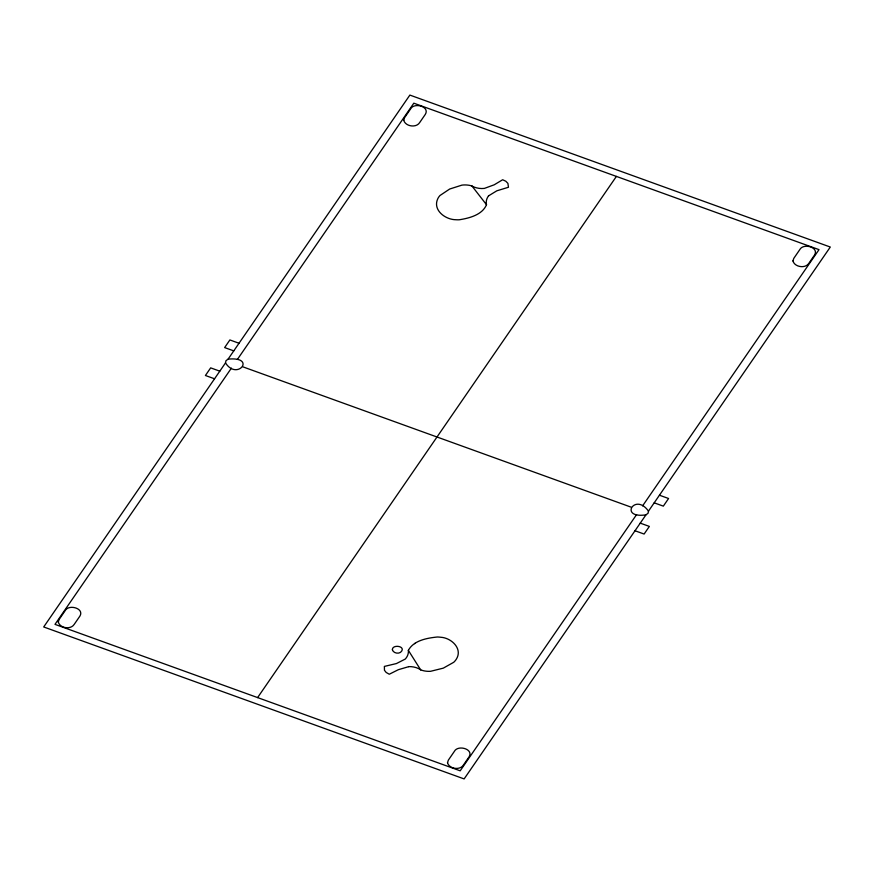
<?xml version="1.0" encoding="UTF-8"?>
<svg xmlns="http://www.w3.org/2000/svg" width="874" height="874" viewBox="0 0 874 874"><rect width="100%" height="100%" fill="white"/><g stroke="black" fill="none" stroke-linecap="round" stroke-linejoin="round"><path stroke-width="1.31" d="M486.501 204.713C482.306 214.917 469.218 218.205 459.254 219.778A20.408 14.508 2 0 1 455.824 219.724C445.336 219.713 432.269 209.935 437.863 198.562A21.621 15.361 2 0 1 439.993 195.503L449.662 189.035L461.92 185.124A17.742 12.607 2 0 1 469.262 185.31L471.905 185.922L486.501 204.713L486.315 203.533A19.84 14.104 2 0 1 488.544 195.842M408.355 650.365C413.631 640.424 427.08 638.053 437.328 637.004A20.408 14.508 2 0 1 440.747 637.266C451.192 637.769 463.122 648.683 456.261 659.28A21.621 15.361 2 0 1 453.704 662.295L443.293 668.151L430.598 671.298A17.742 12.607 2 0 1 423.289 670.686L420.711 669.921L408.355 650.365L408.398 651.654A19.84 14.104 2 0 1 405.274 659.062L396.414 663.563L384.374 666.414L384.462 670.292L386.188 672.467L389.28 674.225L398.326 669.702L408.573 666.698M225.481 362.852C237.149 381.304 257 356.242 228.081 359.148L409.873 95.08L830.3 247.036L648.508 511.093L648.038 513.278L645.973 514.83L464.127 778.92L43.7 626.964L225.492 362.907L225.962 360.722L228.027 359.17M648.53 511.214C634.961 491.975 618.563 518.948 645.952 514.841M231.402 368.129L54.996 624.364L460.194 770.813L636.6 514.578M237.4 359.422L413.806 103.187L819.004 249.636L642.598 505.871M257.601 697.594L616.399 176.406M488.566 195.852L496.814 190.816L508.46 187.255L507.914 183.387L505.849 181.257L502.659 179.749L494.192 184.807L484.36 188.413A15.874 11.286 2 0 1 471.84 185.976M415.172 643.319L414.615 643.625M239.017 343.253L229.884 339.953L224.64 347.579L233.773 350.878M659.444 495.208L668.577 498.508L663.333 506.133L654.2 502.834M242.841 366.829L631.159 507.171M219.8 371.166L210.667 367.867L205.423 375.492L214.556 378.792M640.227 523.122L649.36 526.421L644.116 534.047L634.983 530.747M408.562 666.622A15.874 11.286 2 0 1 420.787 669.866M58.285 622.037C59.88 628.198 70.783 630.023 74.257 624.309L79.884 616.137C84.723 608.249 68.478 603.879 65.08 610.784L59.126 619.48L58.285 622.037M403.733 120.262C405.328 126.435 416.221 128.249 419.695 122.535L425.321 114.363C430.161 106.497 413.926 102.105 410.529 109.021L404.564 117.706L403.733 120.262M447.51 762.707C449.105 768.88 459.997 770.693 463.471 764.979L469.098 756.808C473.916 748.942 457.725 744.539 454.305 751.465L448.34 760.151L447.51 762.707M792.947 260.933C794.542 267.105 805.446 268.919 808.92 263.216L814.546 255.033C819.386 247.156 803.151 242.786 799.743 249.691L793.789 258.376L792.947 260.933M392.382 649.764C393.355 653.479 399.702 654.517 401.745 651.032C404.979 645.744 392.131 644.367 392.382 649.721"/></g></svg>
